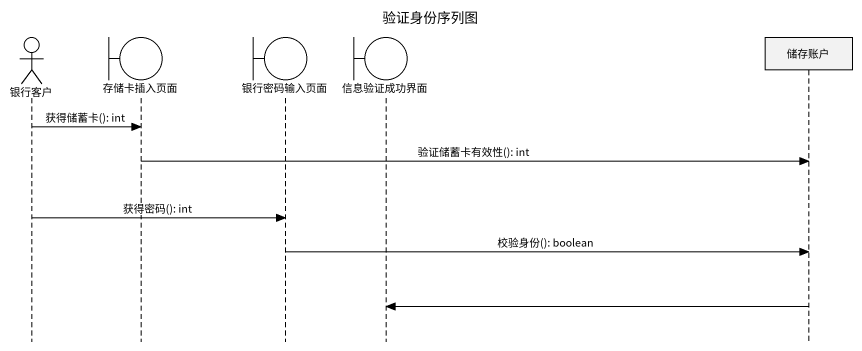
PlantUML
@startuml
title 验证身份序列图
hide footbox
actor 银行客户
boundary 存储卡插入页面
boundary 银行密码输入页面
boundary 信息验证成功界面
participant 储存账户

银行客户 -> 存储卡插入页面 : 获得储蓄卡(): int
存储卡插入页面 -> 储存账户 : 验证储蓄卡有效性(): int
银行客户 -> 银行密码输入页面 : 获得密码(): int
银行密码输入页面 -> 储存账户 : 校验身份(): boolean
储存账户 -> 信息验证成功界面
@enduml
